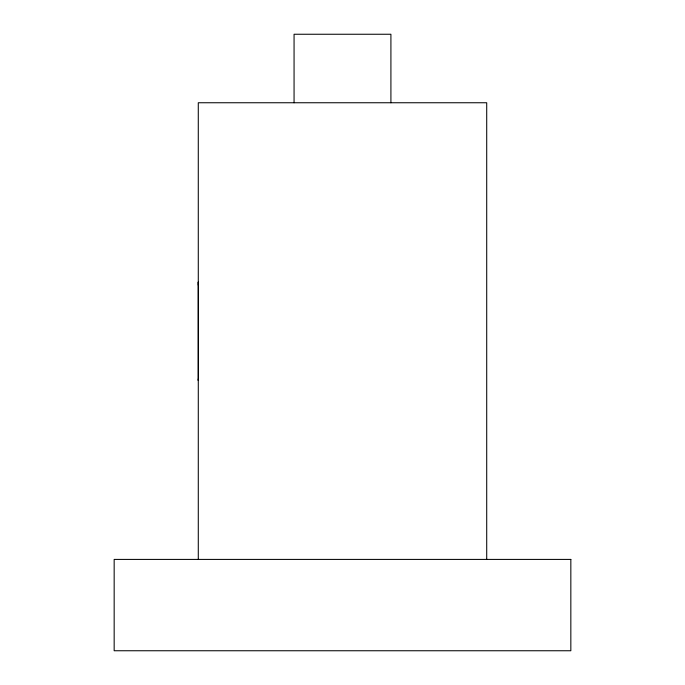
<?xml version="1.0" encoding="UTF-8"?>
<svg xmlns="http://www.w3.org/2000/svg" width="685" height="685" viewBox="0 0 685 685"><rect width="100%" height="100%" fill="white"/><g stroke="black" fill="none" stroke-linecap="round" stroke-linejoin="round"><path stroke-width="1.03" d="M198.282 285.14L198.282 282.066L198.282 380.492L198.282 378.942M486.71 559.414L486.71 102.75L198.282 102.75L198.29 559.414M390.912 102.75L390.912 34.25L294.062 34.25L294.062 102.75M570.836 559.414L114.164 559.414L114.164 650.75L570.836 650.75L570.836 559.414"/></g></svg>
